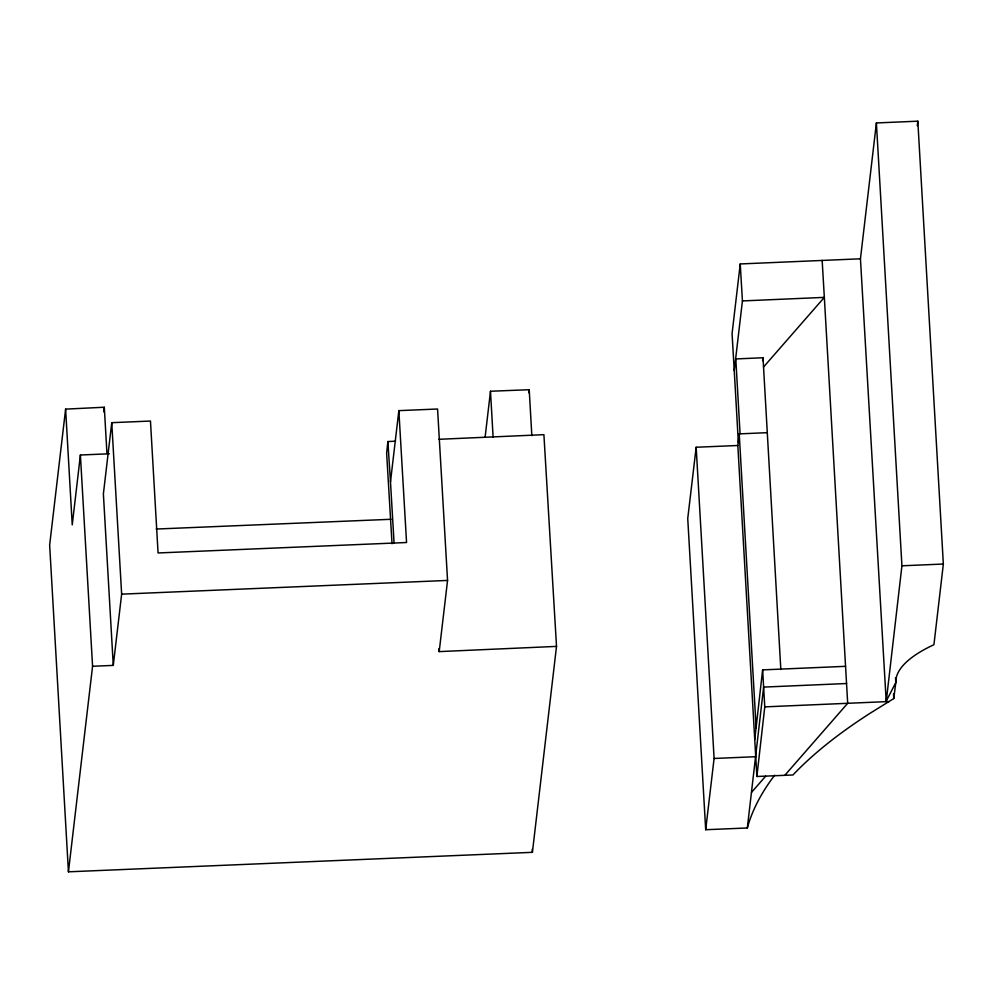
<?xml version="1.0" encoding="UTF-8"?>
<svg xmlns="http://www.w3.org/2000/svg" width="993" height="993" viewBox="0 0 993 993"><rect width="100%" height="100%" fill="white"/><g stroke="black" fill="none" stroke-linecap="round" stroke-linejoin="round"><path stroke-width="1.49" d="M395.599 441.202L387.878 441.55L386.637 453.18L392.024 543.754M889.02 701.654L886.215 701.641L860.447 258.801L876.397 122.946L917.817 121.183L943.35 564.036L933.929 644.705A201.058 59.791 -3.3 0 0 895.81 682.563L893.762 698.563L870.005 713.322A1161.313 345.341 -3.3 0 0 794.127 773.733L793.01 774.974L756.877 776.489L754.742 739.524L762.636 669.89L845.564 666.328M767.279 432.675L739.226 433.879L737.824 445.497L696.167 447.247L687.739 518.507L705.688 829.726L747.332 827.976L763.629 687.094L846.557 683.519M756.877 776.489L764.771 706.879L762.636 669.89M860.447 258.801L740.244 263.952L742.429 300.929L734.249 370.588L738.345 442.381M876.397 122.946L901.929 565.799L886.215 701.641L764.771 706.879M109.342 453.789L80.396 455.005L72.241 524.9L65.612 409.128L104.302 407.242L106.959 453.553M65.612 409.128L49.65 545.058L68.443 871.817L532.409 852.329L556.514 646.393L543.903 434.661L438.856 439.303M103.768 411.847L104.302 407.242M556.514 646.393L439.191 651.607L447.558 580.433L437.565 409.004L398.851 410.643L406.559 542.513L158.073 552.964L150.464 421.044L111.75 422.683L103.384 493.931L113.276 665.397L92.572 666.266L68.443 871.817M113.276 665.397L121.642 594.149L111.75 422.683M394.072 543.183L390.485 481.841L398.851 410.643M485.093 437.367L490.492 391.254L529.219 389.715L531.838 435.704M528.859 392.769L529.219 389.715M740.244 263.952L732.064 333.611L734.249 370.588M705.688 829.726L714.091 758.466L696.167 447.247M917.284 125.751L917.817 121.183M738.904 442.518L739.288 439.614M762.624 360.658L763.009 357.753L735.801 358.945L740.07 433.78M886.277 701.046L895.723 682.725M763.493 367.075L824.339 297.379L822.154 260.402M751.54 792.352L765.603 776.253M784.818 775.322L847.687 703.305L824.339 297.379L742.429 300.929M156.149 529.046L390.957 519.289M121.642 594.149L447.558 580.433M901.929 565.799L943.35 564.036M714.091 758.466L755.735 756.716M387.878 441.55L390.485 481.841M532.223 849.238L532.409 852.329M895.537 677.921L895.81 682.563M893.501 693.921L893.762 698.563M763.009 357.753L780.821 669.468M739.226 433.879L756.145 727.906M737.824 445.497L754.742 739.524M490.492 391.254L493.111 437.23M439.018 648.566L439.191 651.607M80.396 455.005L92.572 666.266M747.332 827.976A1161.313 345.341 -3.3 0 1 774.664 775.223"/></g></svg>
